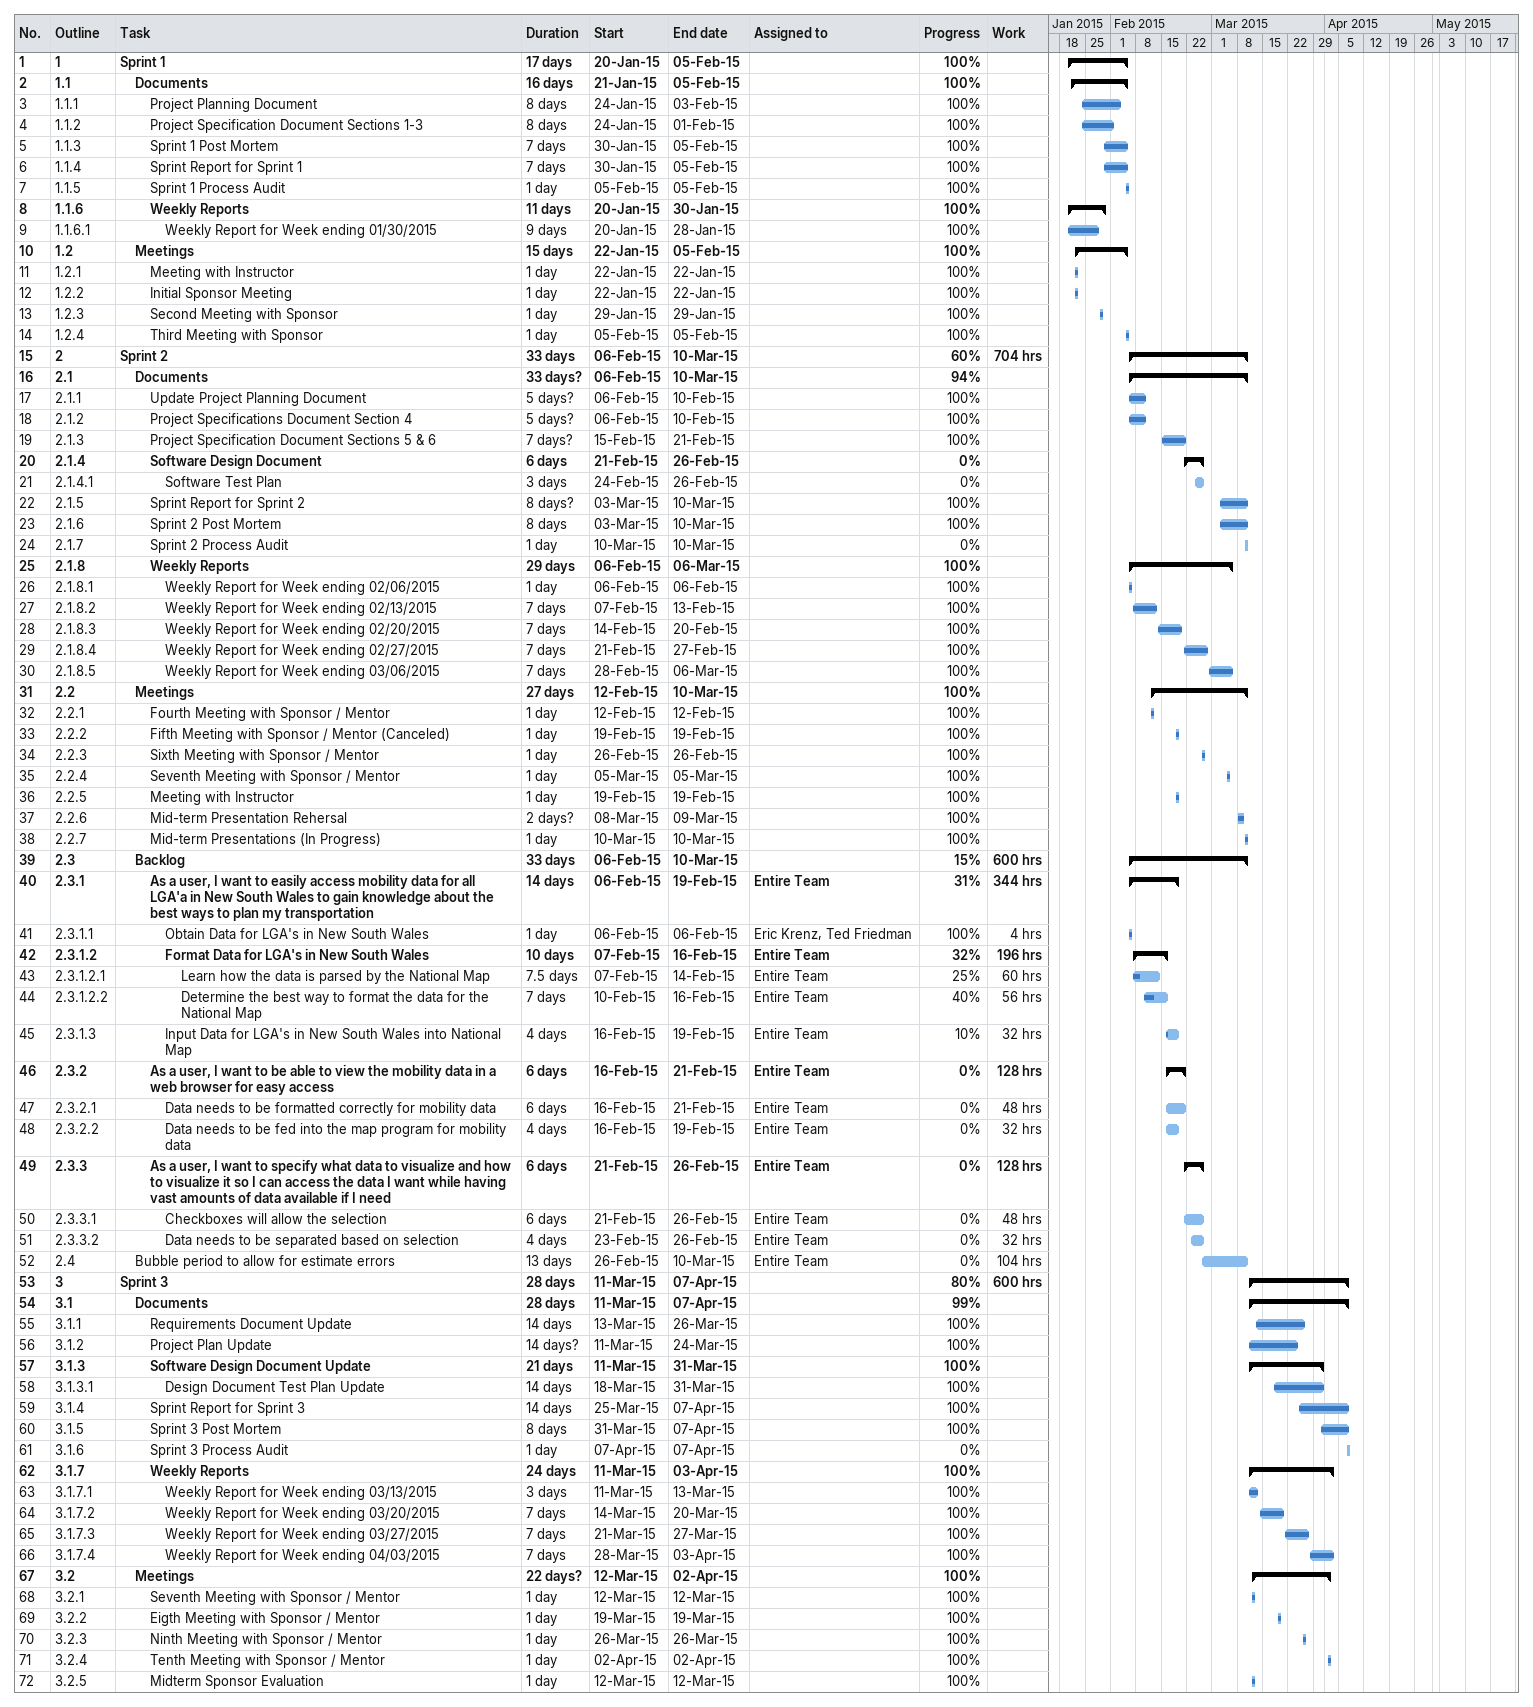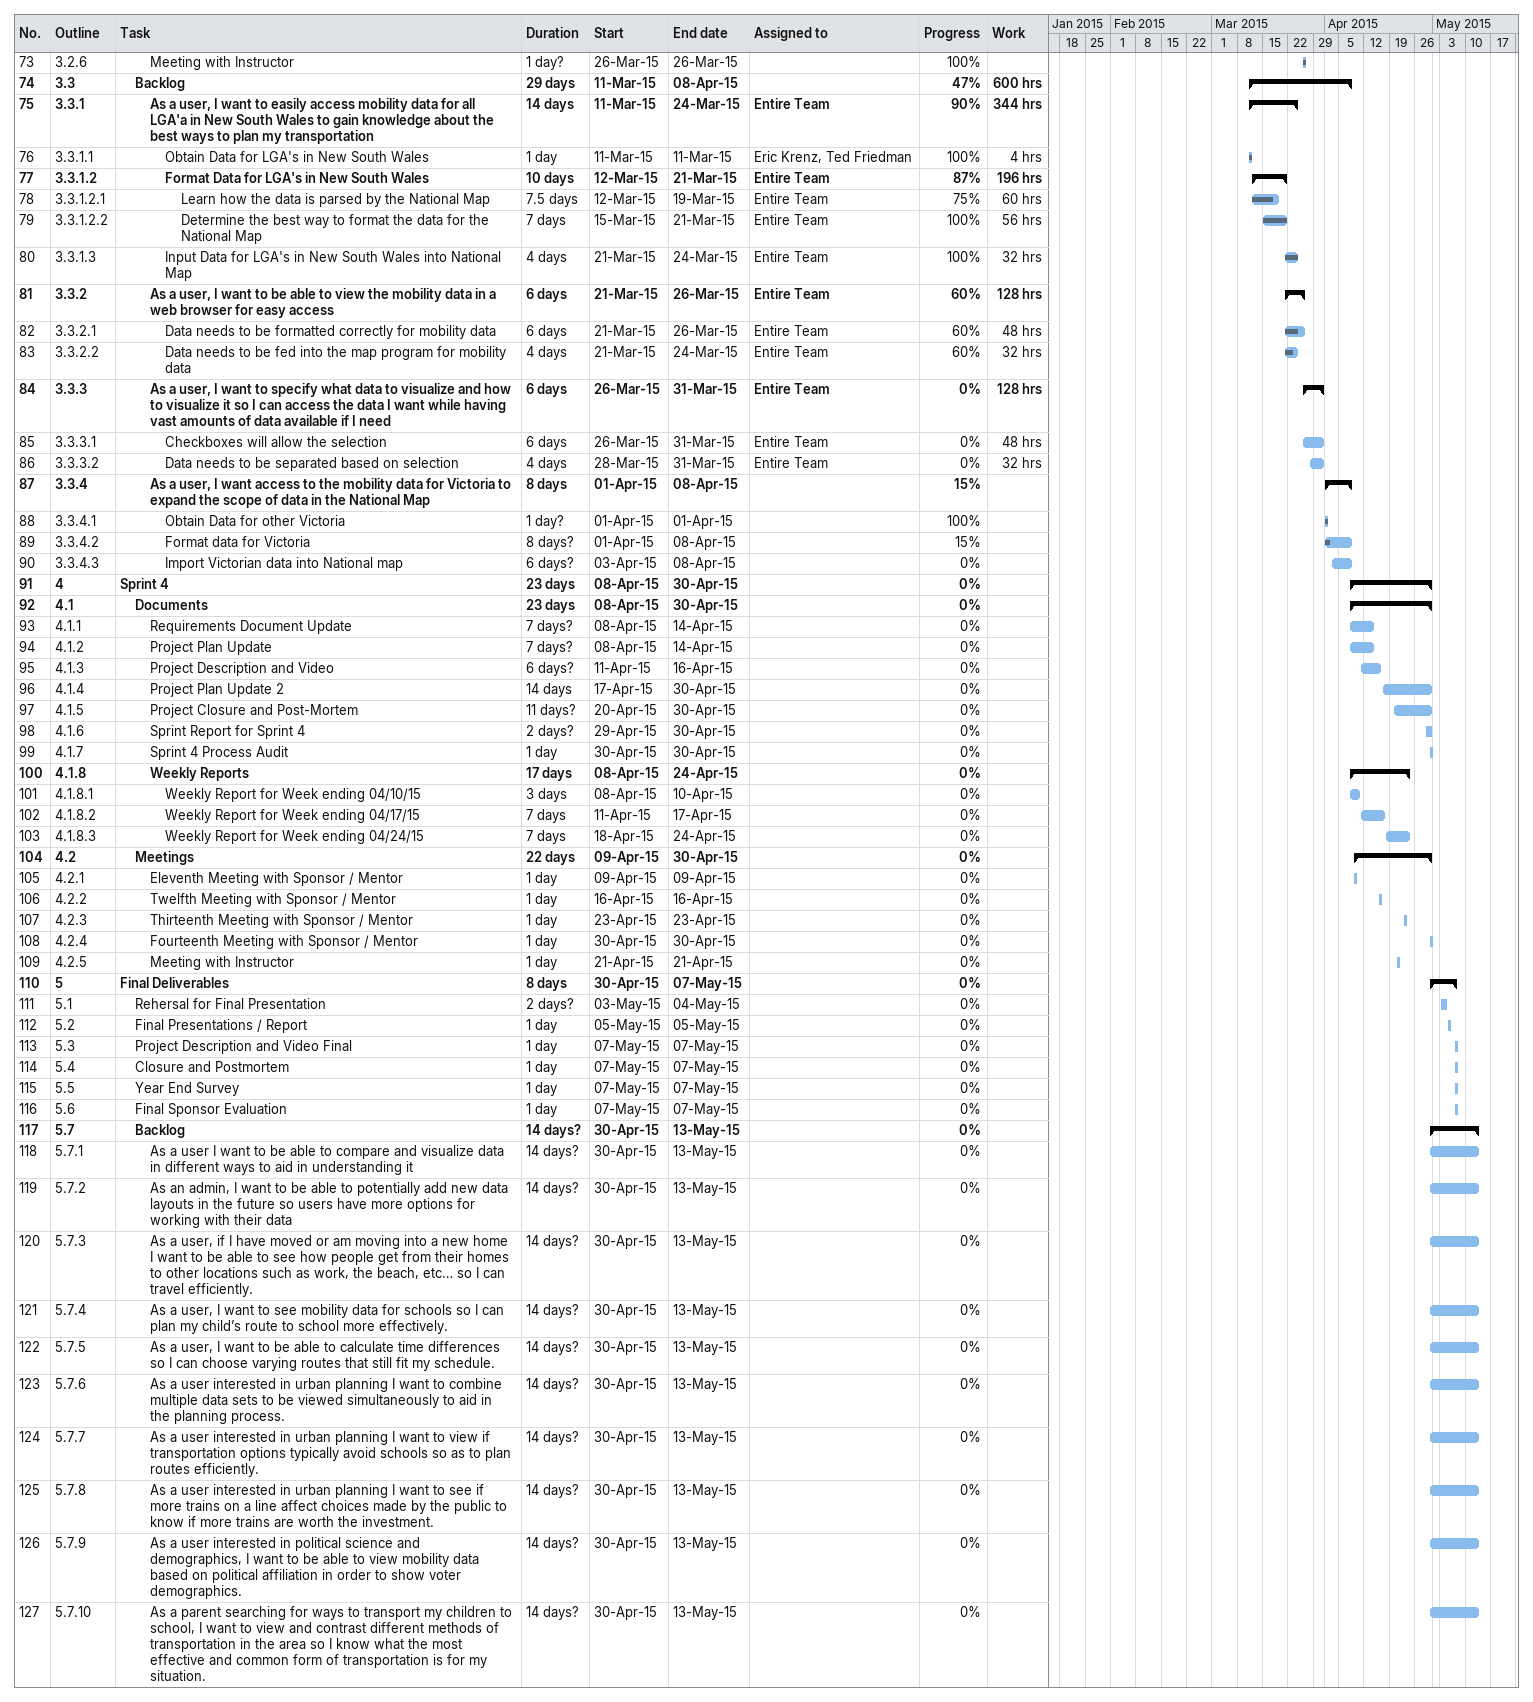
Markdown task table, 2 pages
| ID | WBS | Task | Duration | Start | Finish | Resources | % complete | Work (h) |
|---|---|---|---|---|---|---|---|---|
| 1 | 1 | **Sprint 1** | 17d | 2015-01-20 | 2015-02-05 |  | 100 |  |
| 2 | 1.1 | **Documents** | 16d | 2015-01-21 | 2015-02-05 |  | 100 |  |
| 3 | 1.1.1 | Project Planning Document | 8d | 2015-01-24 | 2015-02-03 |  | 100 |  |
| 4 | 1.1.2 | Project Specification Document Sections 1-3 | 8d | 2015-01-24 | 2015-02-01 |  | 100 |  |
| 5 | 1.1.3 | Sprint 1 Post Mortem | 7d | 2015-01-30 | 2015-02-05 |  | 100 |  |
| 6 | 1.1.4 | Sprint Report for Sprint 1 | 7d | 2015-01-30 | 2015-02-05 |  | 100 |  |
| 7 | 1.1.5 | Sprint 1 Process Audit | 1d | 2015-02-05 | 2015-02-05 |  | 100 |  |
| 8 | 1.1.6 | **Weekly Reports** | 11d | 2015-01-20 | 2015-01-30 |  | 100 |  |
| 9 | 1.1.6.1 | Weekly Report for Week ending 01/30/2015 | 9d | 2015-01-20 | 2015-01-28 |  | 100 |  |
| 10 | 1.2 | **Meetings** | 15d | 2015-01-22 | 2015-02-05 |  | 100 |  |
| 11 | 1.2.1 | Meeting with Instructor | 1d | 2015-01-22 | 2015-01-22 |  | 100 |  |
| 12 | 1.2.2 | Initial Sponsor Meeting | 1d | 2015-01-22 | 2015-01-22 |  | 100 |  |
| 13 | 1.2.3 | Second Meeting with Sponsor | 1d | 2015-01-29 | 2015-01-29 |  | 100 |  |
| 14 | 1.2.4 | Third Meeting with Sponsor | 1d | 2015-02-05 | 2015-02-05 |  | 100 |  |
| 15 | 2 | **Sprint 2** | 33d | 2015-02-06 | 2015-03-10 |  | 60 | 704 |
| 16 | 2.1 | **Documents** | 33d? | 2015-02-06 | 2015-03-10 |  | 94 |  |
| 17 | 2.1.1 | Update Project Planning Document | 5d? | 2015-02-06 | 2015-02-10 |  | 100 |  |
| 18 | 2.1.2 | Project Specifications Document Section 4 | 5d? | 2015-02-06 | 2015-02-10 |  | 100 |  |
| 19 | 2.1.3 | Project Specification Document Sections 5 & 6 | 7d? | 2015-02-15 | 2015-02-21 |  | 100 |  |
| 20 | 2.1.4 | **Software Design Document** | 6d | 2015-02-21 | 2015-02-26 |  | 0 |  |
| 21 | 2.1.4.1 | Software Test Plan | 3d | 2015-02-24 | 2015-02-26 |  | 0 |  |
| 22 | 2.1.5 | Sprint Report for Sprint 2 | 8d? | 2015-03-03 | 2015-03-10 |  | 100 |  |
| 23 | 2.1.6 | Sprint 2 Post Mortem | 8d | 2015-03-03 | 2015-03-10 |  | 100 |  |
| 24 | 2.1.7 | Sprint 2 Process Audit | 1d | 2015-03-10 | 2015-03-10 |  | 0 |  |
| 25 | 2.1.8 | **Weekly Reports** | 29d | 2015-02-06 | 2015-03-06 |  | 100 |  |
| 26 | 2.1.8.1 | Weekly Report for Week ending 02/06/2015 | 1d | 2015-02-06 | 2015-02-06 |  | 100 |  |
| 27 | 2.1.8.2 | Weekly Report for Week ending 02/13/2015 | 7d | 2015-02-07 | 2015-02-13 |  | 100 |  |
| 28 | 2.1.8.3 | Weekly Report for Week ending 02/20/2015 | 7d | 2015-02-14 | 2015-02-20 |  | 100 |  |
| 29 | 2.1.8.4 | Weekly Report for Week ending 02/27/2015 | 7d | 2015-02-21 | 2015-02-27 |  | 100 |  |
| 30 | 2.1.8.5 | Weekly Report for Week ending 03/06/2015 | 7d | 2015-02-28 | 2015-03-06 |  | 100 |  |
| 31 | 2.2 | **Meetings** | 27d | 2015-02-12 | 2015-03-10 |  | 100 |  |
| 32 | 2.2.1 | Fourth Meeting with Sponsor / Mentor | 1d | 2015-02-12 | 2015-02-12 |  | 100 |  |
| 33 | 2.2.2 | Fifth Meeting with Sponsor / Mentor (Canceled) | 1d | 2015-02-19 | 2015-02-19 |  | 100 |  |
| 34 | 2.2.3 | Sixth Meeting with Sponsor / Mentor | 1d | 2015-02-26 | 2015-02-26 |  | 100 |  |
| 35 | 2.2.4 | Seventh Meeting with Sponsor / Mentor | 1d | 2015-03-05 | 2015-03-05 |  | 100 |  |
| 36 | 2.2.5 | Meeting with Instructor | 1d | 2015-02-19 | 2015-02-19 |  | 100 |  |
| 37 | 2.2.6 | Mid-term Presentation Rehersal | 2d? | 2015-03-08 | 2015-03-09 |  | 100 |  |
| 38 | 2.2.7 | Mid-term Presentations (In Progress) | 1d | 2015-03-10 | 2015-03-10 |  | 100 |  |
| 39 | 2.3 | **Backlog** | 33d | 2015-02-06 | 2015-03-10 |  | 15 | 600 |
| 40 | 2.3.1 | **As a user, I want to easily access mobility data for all LGA'a in New South Wales to gain knowledge about the best ways to plan my transportation** | 14d | 2015-02-06 | 2015-02-19 | Entire Team | 31 | 344 |
| 41 | 2.3.1.1 | Obtain Data for LGA's in New South Wales | 1d | 2015-02-06 | 2015-02-06 | Eric Krenz, Ted Friedman | 100 | 4 |
| 42 | 2.3.1.2 | **Format Data for LGA's in New South Wales** | 10d | 2015-02-07 | 2015-02-16 | Entire Team | 32 | 196 |
| 43 | 2.3.1.2.1 | Learn how the data is parsed by the National Map | 7.5d | 2015-02-07 | 2015-02-14 | Entire Team | 25 | 60 |
| 44 | 2.3.1.2.2 | Determine the best way to format the data for the National Map | 7d | 2015-02-10 | 2015-02-16 | Entire Team | 40 | 56 |
| 45 | 2.3.1.3 | Input Data for LGA's in New South Wales into National Map | 4d | 2015-02-16 | 2015-02-19 | Entire Team | 10 | 32 |
| 46 | 2.3.2 | **As a user, I want to be able to view the mobility data in a web browser for easy access** | 6d | 2015-02-16 | 2015-02-21 | Entire Team | 0 | 128 |
| 47 | 2.3.2.1 | Data needs to be formatted correctly for mobility data | 6d | 2015-02-16 | 2015-02-21 | Entire Team | 0 | 48 |
| 48 | 2.3.2.2 | Data needs to be fed into the map program for mobility data | 4d | 2015-02-16 | 2015-02-19 | Entire Team | 0 | 32 |
| 49 | 2.3.3 | **As a user, I want to specify what data to visualize and how to visualize it so I can access the data I want while having vast amounts of data available if I need** | 6d | 2015-02-21 | 2015-02-26 | Entire Team | 0 | 128 |
| 50 | 2.3.3.1 | Checkboxes will allow the selection | 6d | 2015-02-21 | 2015-02-26 | Entire Team | 0 | 48 |
| 51 | 2.3.3.2 | Data needs to be separated based on selection | 4d | 2015-02-23 | 2015-02-26 | Entire Team | 0 | 32 |
| 52 | 2.4 | Bubble period to allow for estimate errors | 13d | 2015-02-26 | 2015-03-10 | Entire Team | 0 | 104 |
| 53 | 3 | **Sprint 3** | 28d | 2015-03-11 | 2015-04-07 |  | 80 | 600 |
| 54 | 3.1 | **Documents** | 28d | 2015-03-11 | 2015-04-07 |  | 99 |  |
| 55 | 3.1.1 | Requirements Document Update | 14d | 2015-03-13 | 2015-03-26 |  | 100 |  |
| 56 | 3.1.2 | Project Plan Update | 14d? | 2015-03-11 | 2015-03-24 |  | 100 |  |
| 57 | 3.1.3 | **Software Design Document Update** | 21d | 2015-03-11 | 2015-03-31 |  | 100 |  |
| 58 | 3.1.3.1 | Design Document Test Plan Update | 14d | 2015-03-18 | 2015-03-31 |  | 100 |  |
| 59 | 3.1.4 | Sprint Report for Sprint 3 | 14d | 2015-03-25 | 2015-04-07 |  | 100 |  |
| 60 | 3.1.5 | Sprint 3 Post Mortem | 8d | 2015-03-31 | 2015-04-07 |  | 100 |  |
| 61 | 3.1.6 | Sprint 3 Process Audit | 1d | 2015-04-07 | 2015-04-07 |  | 0 |  |
| 62 | 3.1.7 | **Weekly Reports** | 24d | 2015-03-11 | 2015-04-03 |  | 100 |  |
| 63 | 3.1.7.1 | Weekly Report for Week ending 03/13/2015 | 3d | 2015-03-11 | 2015-03-13 |  | 100 |  |
| 64 | 3.1.7.2 | Weekly Report for Week ending 03/20/2015 | 7d | 2015-03-14 | 2015-03-20 |  | 100 |  |
| 65 | 3.1.7.3 | Weekly Report for Week ending 03/27/2015 | 7d | 2015-03-21 | 2015-03-27 |  | 100 |  |
| 66 | 3.1.7.4 | Weekly Report for Week ending 04/03/2015 | 7d | 2015-03-28 | 2015-04-03 |  | 100 |  |
| 67 | 3.2 | **Meetings** | 22d? | 2015-03-12 | 2015-04-02 |  | 100 |  |
| 68 | 3.2.1 | Seventh Meeting with Sponsor / Mentor | 1d | 2015-03-12 | 2015-03-12 |  | 100 |  |
| 69 | 3.2.2 | Eigth Meeting with Sponsor / Mentor | 1d | 2015-03-19 | 2015-03-19 |  | 100 |  |
| 70 | 3.2.3 | Ninth Meeting with Sponsor / Mentor | 1d | 2015-03-26 | 2015-03-26 |  | 100 |  |
| 71 | 3.2.4 | Tenth Meeting with Sponsor / Mentor | 1d | 2015-04-02 | 2015-04-02 |  | 100 |  |
| 72 | 3.2.5 | Midterm Sponsor Evaluation | 1d | 2015-03-12 | 2015-03-12 |  | 100 |  |
| 73 | 3.2.6 | Meeting with Instructor | 1d? | 2015-03-26 | 2015-03-26 |  | 100 |  |
| 74 | 3.3 | **Backlog** | 29d | 2015-03-11 | 2015-04-08 |  | 47 | 600 |
| 75 | 3.3.1 | **As a user, I want to easily access mobility data for all LGA'a in New South Wales to gain knowledge about the best ways to plan my transportation** | 14d | 2015-03-11 | 2015-03-24 | Entire Team | 90 | 344 |
| 76 | 3.3.1.1 | Obtain Data for LGA's in New South Wales | 1d | 2015-03-11 | 2015-03-11 | Eric Krenz, Ted Friedman | 100 | 4 |
| 77 | 3.3.1.2 | **Format Data for LGA's in New South Wales** | 10d | 2015-03-12 | 2015-03-21 | Entire Team | 87 | 196 |
| 78 | 3.3.1.2.1 | Learn how the data is parsed by the National Map | 7.5d | 2015-03-12 | 2015-03-19 | Entire Team | 75 | 60 |
| 79 | 3.3.1.2.2 | Determine the best way to format the data for the National Map | 7d | 2015-03-15 | 2015-03-21 | Entire Team | 100 | 56 |
| 80 | 3.3.1.3 | Input Data for LGA's in New South Wales into National Map | 4d | 2015-03-21 | 2015-03-24 | Entire Team | 100 | 32 |
| 81 | 3.3.2 | **As a user, I want to be able to view the mobility data in a web browser for easy access** | 6d | 2015-03-21 | 2015-03-26 | Entire Team | 60 | 128 |
| 82 | 3.3.2.1 | Data needs to be formatted correctly for mobility data | 6d | 2015-03-21 | 2015-03-26 | Entire Team | 60 | 48 |
| 83 | 3.3.2.2 | Data needs to be fed into the map program for mobility data | 4d | 2015-03-21 | 2015-03-24 | Entire Team | 60 | 32 |
| 84 | 3.3.3 | **As a user, I want to specify what data to visualize and how to visualize it so I can access the data I want while having vast amounts of data available if I need** | 6d | 2015-03-26 | 2015-03-31 | Entire Team | 0 | 128 |
| 85 | 3.3.3.1 | Checkboxes will allow the selection | 6d | 2015-03-26 | 2015-03-31 | Entire Team | 0 | 48 |
| 86 | 3.3.3.2 | Data needs to be separated based on selection | 4d | 2015-03-28 | 2015-03-31 | Entire Team | 0 | 32 |
| 87 | 3.3.4 | **As a user, I want access to the mobility data for Victoria to expand the scope of data in the National Map** | 8d | 2015-04-01 | 2015-04-08 |  | 15 |  |
| 88 | 3.3.4.1 | Obtain Data for other Victoria | 1d? | 2015-04-01 | 2015-04-01 |  | 100 |  |
| 89 | 3.3.4.2 | Format data for Victoria | 8d? | 2015-04-01 | 2015-04-08 |  | 15 |  |
| 90 | 3.3.4.3 | Import Victorian data into National map | 6d? | 2015-04-03 | 2015-04-08 |  | 0 |  |
| 91 | 4 | **Sprint 4** | 23d | 2015-04-08 | 2015-04-30 |  | 0 |  |
| 92 | 4.1 | **Documents** | 23d | 2015-04-08 | 2015-04-30 |  | 0 |  |
| 93 | 4.1.1 | Requirements Document Update | 7d? | 2015-04-08 | 2015-04-14 |  | 0 |  |
| 94 | 4.1.2 | Project Plan Update | 7d? | 2015-04-08 | 2015-04-14 |  | 0 |  |
| 95 | 4.1.3 | Project Description and Video | 6d? | 2015-04-11 | 2015-04-16 |  | 0 |  |
| 96 | 4.1.4 | Project Plan Update 2 | 14d | 2015-04-17 | 2015-04-30 |  | 0 |  |
| 97 | 4.1.5 | Project Closure and Post-Mortem | 11d? | 2015-04-20 | 2015-04-30 |  | 0 |  |
| 98 | 4.1.6 | Sprint Report for Sprint 4 | 2d? | 2015-04-29 | 2015-04-30 |  | 0 |  |
| 99 | 4.1.7 | Sprint 4 Process Audit | 1d | 2015-04-30 | 2015-04-30 |  | 0 |  |
| 100 | 4.1.8 | **Weekly Reports** | 17d | 2015-04-08 | 2015-04-24 |  | 0 |  |
| 101 | 4.1.8.1 | Weekly Report for Week ending 04/10/15 | 3d | 2015-04-08 | 2015-04-10 |  | 0 |  |
| 102 | 4.1.8.2 | Weekly Report for Week ending 04/17/15 | 7d | 2015-04-11 | 2015-04-17 |  | 0 |  |
| 103 | 4.1.8.3 | Weekly Report for Week ending 04/24/15 | 7d | 2015-04-18 | 2015-04-24 |  | 0 |  |
| 104 | 4.2 | **Meetings** | 22d | 2015-04-09 | 2015-04-30 |  | 0 |  |
| 105 | 4.2.1 | Eleventh Meeting with Sponsor / Mentor | 1d | 2015-04-09 | 2015-04-09 |  | 0 |  |
| 106 | 4.2.2 | Twelfth Meeting with Sponsor / Mentor | 1d | 2015-04-16 | 2015-04-16 |  | 0 |  |
| 107 | 4.2.3 | Thirteenth Meeting with Sponsor / Mentor | 1d | 2015-04-23 | 2015-04-23 |  | 0 |  |
| 108 | 4.2.4 | Fourteenth Meeting with Sponsor / Mentor | 1d | 2015-04-30 | 2015-04-30 |  | 0 |  |
| 109 | 4.2.5 | Meeting with Instructor | 1d | 2015-04-21 | 2015-04-21 |  | 0 |  |
| 110 | 5 | **Final Deliverables** | 8d | 2015-04-30 | 2015-05-07 |  | 0 |  |
| 111 | 5.1 | Rehersal for Final Presentation | 2d? | 2015-05-03 | 2015-05-04 |  | 0 |  |
| 112 | 5.2 | Final Presentations / Report | 1d | 2015-05-05 | 2015-05-05 |  | 0 |  |
| 113 | 5.3 | Project Description and Video Final | 1d | 2015-05-07 | 2015-05-07 |  | 0 |  |
| 114 | 5.4 | Closure and Postmortem | 1d | 2015-05-07 | 2015-05-07 |  | 0 |  |
| 115 | 5.5 | Year End Survey | 1d | 2015-05-07 | 2015-05-07 |  | 0 |  |
| 116 | 5.6 | Final Sponsor Evaluation | 1d | 2015-05-07 | 2015-05-07 |  | 0 |  |
| 117 | 5.7 | **Backlog** | 14d? | 2015-04-30 | 2015-05-13 |  | 0 |  |
| 118 | 5.7.1 | As a user I want to be able to compare and visualize data in different ways to aid in understanding it | 14d? | 2015-04-30 | 2015-05-13 |  | 0 |  |
| 119 | 5.7.2 | As an admin, I want to be able to potentially add new data layouts in the future so users have more options for working with their data | 14d? | 2015-04-30 | 2015-05-13 |  | 0 |  |
| 120 | 5.7.3 | As a user, if I have moved or am moving into a new home I want to be able to see how people get from their homes to other locations such as work, the beach, etc… so I can travel efficiently. | 14d? | 2015-04-30 | 2015-05-13 |  | 0 |  |
| 121 | 5.7.4 | As a user, I want to see mobility data for schools so I can plan my child’s route to school more effectively. | 14d? | 2015-04-30 | 2015-05-13 |  | 0 |  |
| 122 | 5.7.5 | As a user, I want to be able to calculate time differences so I can choose varying routes that still fit my schedule. | 14d? | 2015-04-30 | 2015-05-13 |  | 0 |  |
| 123 | 5.7.6 | As a user interested in urban planning I want to combine multiple data sets to be viewed simultaneously to aid in the planning process. | 14d? | 2015-04-30 | 2015-05-13 |  | 0 |  |
| 124 | 5.7.7 | As a user interested in urban planning I want to view if transportation options typically avoid schools so as to plan routes efficiently. | 14d? | 2015-04-30 | 2015-05-13 |  | 0 |  |
| 125 | 5.7.8 | As a user interested in urban planning I want to see if more trains on a line affect choices made by the public to know if more trains are worth the investment. | 14d? | 2015-04-30 | 2015-05-13 |  | 0 |  |
| 126 | 5.7.9 | As a user interested in political science and demographics, I want to be able to view mobility data based on political affiliation in order to show voter demographics. | 14d? | 2015-04-30 | 2015-05-13 |  | 0 |  |
| 127 | 5.7.10 | As a parent searching for ways to transport my children to school, I want to view and contrast different methods of transportation in the area so I know what the most effective and common form of transportation is for my situation. | 14d? | 2015-04-30 | 2015-05-13 |  | 0 |  |
